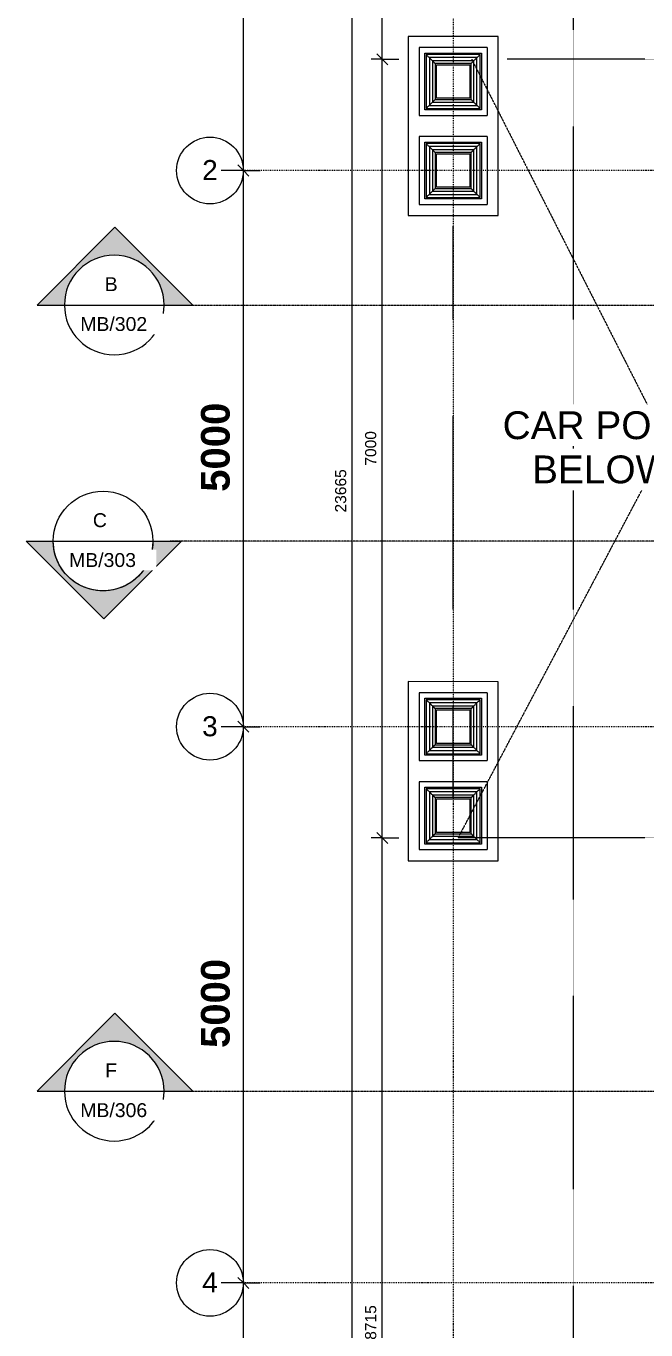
# Model space of a CAD drawing. Header units: millimetres. Extents: x -20313 to 13390, y -15775 to 12805.
# Drawn here: x -20313 to -14737, y -9214 to 2507 of the extents above; entities that cross this region are included whole.
import ezdxf

# ---------------------------------------------------------------- set-up
doc = ezdxf.new("R2010")
doc.units = ezdxf.units.MM
for name, pattern in [('Dash dot', [15.875, 6.35, -4.7625, 0, -4.7625]), ('Hidden', [3, 2, -1]), ('TD_Level Line', [8, 4, -2, 0, -2])]:
    doc.linetypes.add(name, pattern=pattern)
for name, color, linetype, lineweight in [('A-ANNO-DIMS', 211, 'Continuous', 9), ('A-ANNO-DIMS-100', 211, 'Continuous', 9), ('A-COLS', 52, 'Continuous', 5), ('A-DETL-HDLN', 90, 'Hidden', 5), ('A-DETL-MBND', 5, 'Continuous', 5), ('G-ANNO-SYMB', 111, 'Continuous', 9), ('G-ANNO-TEXT', 231, 'Continuous', 9), ('S-GRID', 1, 'Continuous', 9), ('S-GRID-IDEN', 1, 'Continuous', 9)]:
    doc.layers.add(name, color=color, linetype=linetype, lineweight=lineweight)
doc.styles.add('Arial', font='arial.ttf', dxfattribs={"height": 125})
doc.styles.add('Arial_1', font='arial.ttf', dxfattribs={"height": 180})
doc.styles.add('Arial_2', font='arial.ttf', dxfattribs={"height": 250})
doc.styles.add('Arial_3', font='arial.ttf', dxfattribs={"height": 100})
doc.styles.add('Arial_B', font='arialbd.ttf', dxfattribs={"height": 257.936508})
doc.dimstyles.new('Arial_1_0', dxfattribs={"dimscale": 304.8, "dimtxt": 102.02594, "dimasz": 0.328084, "dimexe": 0.328084, "dimexo": 0.0625, "dimgap": 0.082021, "dimtad": 1, "dimdec": 0, "dimzin": 0, "dimdsep": 46, "dimtxsty": 'Arial_3', "dimblk1": 'OBLIQUE', "dimblk2": 'OBLIQUE', "dimsah": 1, "dimcen": 0.09, "dimdle": 0.328084, "dimazin": 0, "dimtfac": 1, "dimtdec": 4, "dimtix": 1, "dimtmove": 0, "dimatfit": 3, "dimfxl": 0.492126, "dimfxlon": 1, "dimtvp": 1, "dimtolj": 1, "dimtzin": 0, "dimarcsym": 2})
doc.dimstyles.new('Arial_2_5', dxfattribs={"dimscale": 304.8, "dimtxt": 255.06485, "dimasz": 0.328084, "dimexe": 0.656168, "dimexo": 0.0625, "dimgap": 0.164042, "dimtad": 1, "dimdec": 0, "dimzin": 0, "dimdsep": 46, "dimtxsty": 'Arial_B', "dimblk1": 'OBLIQUE', "dimblk2": 'OBLIQUE', "dimsah": 1, "dimcen": 0.09, "dimdle": 0.328084, "dimazin": 0, "dimtfac": 1, "dimtdec": 4, "dimtix": 1, "dimtmove": 0, "dimatfit": 3, "dimfxl": 0.492126, "dimfxlon": 1, "dimtvp": 1, "dimtolj": 1, "dimtzin": 0, "dimarcsym": 2})

# ---------------------------------------------------------------- blocks, each defined once
blk = doc.blocks.new('Columns_Pedestal_Doric - 600x400mm-1243400-01_First floor')
at = {"layer": 'A-DETL-MBND'}
for p, q in [((297, 305), (-313, 305)), ((-313, 305), (-313, -305)), ((297, -305), (297, 305)), ((297, -305), (-313, -305))]:
    blk.add_line(p, q, dxfattribs=at)
blk = doc.blocks.new('Columns 1 - Columns 1-1155221-01_First floor')
at = {"layer": 'A-DETL-MBND'}
for p, q in [((1858, 16946), (249, 16893)), ((249, 16893), (275, 16084)), ((1884, 16137), (1858, 16946)), ((-3939, 16756), (-5548, 16703)), ((-5548, 16703), (-5522, 15893)), ((-3913, 15946), (-3939, 16756)), ((275, 16084), (1884, 16137)), ((-5522, 15893), (-3913, 15946))]:
    blk.add_line(p, q, dxfattribs=at)
blk = doc.blocks.new('Columns_Pedestal_Doric - 600x400mm 2-1243419-01_First floor')
at = {"layer": 'A-COLS'}
for p, q in [((-263, -255), (-263, 255)), ((-263, 255), (247, 255)), ((-251, 242), (-251, -242)), ((234, 242), (-251, 242)), ((234, -242), (234, 242)), ((247, 255), (247, -255)), ((-223, 214), (-223, -214)), ((206, 214), (-223, 214)), ((-193, 185), (-193, -185)), ((177, 185), (-193, 185)), ((-171, 162), (-171, -163)), ((154, 162), (-171, 162)), ((154, -163), (154, 162)), ((177, -185), (177, 185)), ((206, -214), (206, 214)), ((-223, -214), (206, -214)), ((-193, -185), (177, -185)), ((-171, -163), (154, -163)), ((247, -255), (-263, -255)), ((-251, -242), (234, -242))]:
    blk.add_line(p, q, dxfattribs=at)
at = {"layer": 'A-COLS', "lineweight": 9}
for p, q in [((-158, 150), (142, 150)), ((-158, -150), (-158, 150)), ((142, 150), (142, -150)), ((142, -150), (-158, -150))]:
    blk.add_line(p, q, dxfattribs=at)
at = {"layer": 'A-COLS'}
for points in [[(-251, 242), (-248, 239), (-242, 234), (-234, 226), (-227, 219), (-224, 216), (-223, 214)], [(234, 242), (231, 239), (225, 234), (217, 226), (211, 219), (207, 216), (206, 214)], [(-251, -242), (-248, -239), (-242, -234), (-234, -226), (-227, -219), (-224, -216), (-223, -214)], [(206, -214), (207, -216), (211, -219), (217, -226), (225, -234), (231, -239), (234, -242)]]:
    blk.add_open_spline(points, degree=3, dxfattribs=at)
for points, knots in [([(-223, 214), (-222, 214), (-220, 212), (-217, 208), (-213, 204), (-208, 200), (-202, 194), (-196, 188), (-193, 185)], [-1, -1, -1, -1, -0.8, -0.6, -0.5, -0.4, -0.2, 0, 0, 0, 0]), ([(-193, 185), (-191, 183), (-188, 180), (-185, 176), (-183, 174), (-181, 172), (-179, 171), (-178, 169), (-176, 168), (-175, 167), (-174, 165), (-173, 164), (-171, 163), (-171, 162), (-171, 162)], [-1, -1, -1, -1, -0.833333, -0.75, -0.666667, -0.625, -0.583333, -0.5, -0.458333, -0.416667, -0.333333, -0.25, -0.166667, 0, 0, 0, 0]), ([(177, 185), (175, 183), (172, 180), (168, 176), (166, 174), (164, 172), (162, 171), (161, 169), (160, 168), (158, 167), (157, 165), (156, 164), (155, 163), (154, 162), (154, 162)], [-1, -1, -1, -1, -0.833333, -0.75, -0.666667, -0.625, -0.583333, -0.5, -0.458333, -0.416667, -0.333333, -0.25, -0.166667, 0, 0, 0, 0]), ([(206, 214), (205, 214), (204, 212), (200, 208), (196, 204), (192, 200), (185, 194), (180, 188), (177, 185)], [-1, -1, -1, -1, -0.8, -0.6, -0.5, -0.4, -0.2, 0, 0, 0, 0]), ([(-223, -214), (-222, -214), (-220, -212), (-217, -208), (-213, -204), (-208, -200), (-202, -194), (-196, -188), (-193, -185)], [-1, -1, -1, -1, -0.8, -0.6, -0.5, -0.4, -0.2, 0, 0, 0, 0]), ([(-193, -185), (-191, -183), (-188, -180), (-185, -176), (-183, -174), (-181, -172), (-179, -171), (-178, -169), (-176, -168), (-175, -167), (-174, -165), (-173, -164), (-171, -163), (-171, -163), (-171, -163)], [-1, -1, -1, -1, -0.833333, -0.75, -0.666667, -0.625, -0.583333, -0.5, -0.458333, -0.416667, -0.333333, -0.25, -0.166667, 0, 0, 0, 0]), ([(154, -163), (154, -163), (155, -163), (156, -164), (157, -165), (158, -167), (160, -168), (161, -169), (163, -171), (165, -173), (167, -175), (168, -177), (172, -180), (175, -183), (177, -185)], [0, 0, 0, 0, 0.166667, 0.25, 0.333333, 0.416667, 0.458333, 0.5, 0.583333, 0.666667, 0.708333, 0.75, 0.833333, 1, 1, 1, 1]), ([(177, -185), (180, -188), (185, -194), (192, -200), (196, -204), (200, -208), (204, -212), (205, -214), (206, -214)], [0, 0, 0, 0, 0.2, 0.4, 0.5, 0.6, 0.8, 1, 1, 1, 1])]:
    blk.add_open_spline(points, degree=3, knots=knots, dxfattribs=at)
blk = doc.blocks.new('Grid - _-182767-01_First floor')
at = {"layer": 'S-GRID-IDEN'}
blk.add_circle((0, 0), 3, dxfattribs=at)
blk = doc.blocks.new('Section - _-1243848-01_First floor')
at = {"layer": 'G-ANNO-SYMB'}
h = blk.add_hatch(color=256, dxfattribs=at)
edge = h.paths.add_edge_path()
edge.add_line((-12.93, 0), (-5.93, 7))
edge.add_line((-5.93, 7), (1.07, 0))
edge.add_line((1.07, 0), (-1.52, 0))
edge.add_arc((-6, 0), 4.48, 0, 180)
edge.add_line((-10.48, 0), (-12.93, 0))
for p, q in [((-5.93, 7), (-12.93, 0)), ((1.07, 0), (-5.93, 7)), ((-12.93, 0), (-10.48, 0)), ((-1.52, 0), (1.07, 0))]:
    blk.add_line(p, q, dxfattribs=at)
for start, end in [(360, 180), (0, 180), (180, 360)]:
    blk.add_arc((-6, 0), 4.48, start, end, dxfattribs=at)
blk = doc.blocks.new('DIMBLOCK1-01_First floor')
at = {"layer": 'A-ANNO-DIMS-100', "transparency": 16777216}
for p, q in [((-18358, -8792), (-18408, -8742)), ((-18358, -8792), (-18558, -8792)), ((-18358, -12892), (-18358, -8792)), ((-18358, -8792), (-18308, -8842)), ((-18358, -8792), (-18208, -8792)), ((-18358, -12792), (-18408, -12742)), ((-18358, -12792), (-18558, -12792)), ((-18358, -12792), (-18308, -12842)), ((-18358, -12792), (-18208, -12792))]:
    blk.add_line(p, q, dxfattribs=at)
at = {"layer": 'A-ANNO-DIMS-100', "color": 0, "transparency": 16777216, "insert": (-18739, -11180), "char_height": 257.9, "width": 932.81, "attachment_point": 1, "rotation": 90, "line_spacing_factor": 0.941778, "style": 'Arial_B'}
blk.add_mtext('4000', dxfattribs=at)
blk = doc.blocks.new('_Oblique')
at = {"color": 0, "linetype": 'ByBlock', "lineweight": -2}
blk.add_line((-0.5, -0.5), (0.5, 0.5), dxfattribs=at)
blk = doc.blocks.new('DIMBLOCK2-01_First floor')
at = {"layer": 'A-ANNO-DIMS-100', "transparency": 16777216}
for p, q in [((-18358, -3792), (-18408, -3742)), ((-18358, -3792), (-18558, -3792)), ((-18358, -8792), (-18358, -3792)), ((-18358, -3792), (-18308, -3842)), ((-18358, -3792), (-18208, -3792)), ((-18358, -8792), (-18408, -8742)), ((-18358, -8792), (-18558, -8792)), ((-18358, -8792), (-18308, -8842)), ((-18358, -8792), (-18208, -8792))]:
    blk.add_line(p, q, dxfattribs=at)
at = {"layer": 'A-ANNO-DIMS-100', "color": 0, "transparency": 16777216, "insert": (-18739, -6680), "char_height": 257.9, "width": 932.81, "attachment_point": 1, "rotation": 90, "line_spacing_factor": 0.941778, "style": 'Arial_B'}
blk.add_mtext('5000', dxfattribs=at)
blk = doc.blocks.new('DIMBLOCK3-01_First floor')
at = {"layer": 'A-ANNO-DIMS-100', "transparency": 16777216}
for p, q in [((-18358, 1208), (-18558, 1208)), ((-18358, 1208), (-18408, 1258)), ((-18358, -3792), (-18358, 1208)), ((-18358, 1208), (-18308, 1158)), ((-18358, 1208), (-18208, 1208)), ((-18358, -3792), (-18408, -3742)), ((-18358, -3792), (-18558, -3792)), ((-18358, -3792), (-18308, -3842)), ((-18358, -3792), (-18208, -3792))]:
    blk.add_line(p, q, dxfattribs=at)
at = {"layer": 'A-ANNO-DIMS-100', "color": 0, "transparency": 16777216, "insert": (-18739, -1680), "char_height": 257.9, "width": 932.81, "attachment_point": 1, "rotation": 90, "line_spacing_factor": 0.941778, "style": 'Arial_B'}
blk.add_mtext('5000', dxfattribs=at)
blk = doc.blocks.new('DIMBLOCK4-01_First floor')
at = {"layer": 'A-ANNO-DIMS-100', "transparency": 16777216}
for p, q in [((-18358, 6208), (-18408, 6258)), ((-18358, 1208), (-18358, 6308)), ((-18358, 6208), (-18558, 6208)), ((-18358, 6208), (-18308, 6158)), ((-18358, 6208), (-18208, 6208)), ((-18358, 1208), (-18558, 1208)), ((-18358, 1208), (-18408, 1258)), ((-18358, 1208), (-18308, 1158)), ((-18358, 1208), (-18208, 1208))]:
    blk.add_line(p, q, dxfattribs=at)
at = {"layer": 'A-ANNO-DIMS-100', "color": 0, "transparency": 16777216, "insert": (-18739, 3320), "char_height": 257.9, "width": 932.81, "attachment_point": 1, "rotation": 90, "line_spacing_factor": 0.941778, "style": 'Arial_B'}
blk.add_mtext('5000', dxfattribs=at)
blk = doc.blocks.new('DIMBLOCK21-01_First floor')
at = {"layer": 'A-ANNO-DIMS-100', "transparency": 16777216}
for p, q in [((-17108, -4792), (-17208, -4792)), ((-17108, -4792), (-17158, -4742)), ((-17108, -13607), (-17108, -4792)), ((-17108, -4792), (-17058, -4842)), ((-17108, -4792), (-16958, -4792)), ((-17108, -13507), (-17158, -13457)), ((-17108, -13507), (-17208, -13507)), ((-17108, -13507), (-17058, -13557)), ((-17108, -13507), (-16958, -13507))]:
    blk.add_line(p, q, dxfattribs=at)
at = {"layer": 'A-ANNO-DIMS-100', "color": 0, "transparency": 16777216, "insert": (-17263, -9303), "char_height": 100, "width": 369.18, "attachment_point": 1, "rotation": 90, "line_spacing_factor": 0.941778, "style": 'Arial_3'}
blk.add_mtext('8715', dxfattribs=at)
blk = doc.blocks.new('DIMBLOCK22-01_First floor')
at = {"layer": 'A-ANNO-DIMS-100', "transparency": 16777216}
for p, q in [((-17108, 2208), (-17158, 2258)), ((-17108, 2208), (-17208, 2208)), ((-17108, -4792), (-17108, 2208)), ((-17108, 2208), (-17058, 2158)), ((-17108, 2208), (-16958, 2208)), ((-17108, -4792), (-17208, -4792)), ((-17108, -4792), (-17158, -4742)), ((-17108, -4792), (-17058, -4842)), ((-17108, -4792), (-16958, -4792))]:
    blk.add_line(p, q, dxfattribs=at)
at = {"layer": 'A-ANNO-DIMS-100', "color": 0, "transparency": 16777216, "insert": (-17263, -1445), "char_height": 100, "width": 369.18, "attachment_point": 1, "rotation": 90, "line_spacing_factor": 0.941778, "style": 'Arial_3'}
blk.add_mtext('7000', dxfattribs=at)
blk = doc.blocks.new('DIMBLOCK23-01_First floor')
at = {"layer": 'A-ANNO-DIMS-100', "transparency": 16777216}
for p, q in [((-17108, 6323), (-17158, 6373)), ((-17108, 6323), (-17208, 6323)), ((-17108, 2208), (-17108, 6323)), ((-17108, 6323), (-17058, 6273)), ((-17108, 6323), (-16958, 6323)), ((-17108, 2208), (-17158, 2258)), ((-17108, 2208), (-17208, 2208)), ((-17108, 2208), (-17058, 2158)), ((-17108, 2208), (-16958, 2208))]:
    blk.add_line(p, q, dxfattribs=at)
at = {"layer": 'A-ANNO-DIMS-100', "color": 0, "transparency": 16777216, "insert": (-17263, 4112), "char_height": 100, "width": 369.18, "attachment_point": 1, "rotation": 90, "line_spacing_factor": 0.941778, "style": 'Arial_3'}
blk.add_mtext('4115', dxfattribs=at)
blk = doc.blocks.new('DIMBLOCK25-01_First floor')
at = {"layer": 'A-ANNO-DIMS-100', "transparency": 16777216}
for p, q in [((-17378, 10158), (-17428, 10208)), ((-17378, -13607), (-17378, 10258)), ((-17378, 10158), (-17478, 10158)), ((-17378, 10158), (-17328, 10108)), ((-17378, 10158), (-17228, 10158)), ((-17378, -13507), (-17428, -13457)), ((-17378, -13507), (-17478, -13507)), ((-17378, -13507), (-17328, -13557)), ((-17378, -13507), (-17228, -13507))]:
    blk.add_line(p, q, dxfattribs=at)
at = {"layer": 'A-ANNO-DIMS-100', "color": 0, "transparency": 16777216, "insert": (-17533, -1866), "char_height": 100, "width": 461.47, "attachment_point": 1, "rotation": 90, "line_spacing_factor": 0.941778, "style": 'Arial_3'}
blk.add_mtext('23665', dxfattribs=at)

msp = doc.modelspace()

# ---------------------------------------------------------------- linework, layer by layer
at = {"layer": 'A-DETL-HDLN'}
for p, q in [((-15387.5, -12791.5), (-15387.5, 6208.5)), ((-16425.8, -4791.5), (-12726.2, 2208.5)), ((-16303.4, 2208.5), (-12743.5, -4791.5)), ((-12586, 2208.5), (-15986, 2208.5)), ((-16471, -4421.5), (-16471, 708.5)), ((-12601, -4791.5), (-16425.8, -4791.5))]:
    msp.add_line(p, q, dxfattribs=at)
at = {"layer": 'G-ANNO-SYMB'}
for p, q in [((-19967.7, -0.9), (-19071.7, -0.9)), ((-20068.2, -2122.7), (-19172.2, -2122.7)), ((-19967.7, -7068.1), (-19071.7, -7068.1))]:
    msp.add_line(p, q, dxfattribs=at)
at = {"layer": 'G-ANNO-SYMB', "linetype": 'TD_Level Line', "lineweight": 18}
for p, q in [((-18919.7, -0.9), (10869.3, -0.9)), ((10869.3, -2122.7), (-19020.2, -2122.7)), ((-18919.7, -7068.1), (10398.9, -7068.1))]:
    msp.add_line(p, q, dxfattribs=at)
at = {"layer": 'S-GRID', "linetype": 'Dash dot', "lineweight": 18}
for p, q in [((-16471, 9010.6), (-16471, -11991.6)), ((-15858.2, 1208.5), (-18358.2, 1208.5)), ((8007.6, 1208.5), (-15858.2, 1208.5)), ((-15858.2, -3791.5), (-18358.2, -3791.5)), ((8007.6, -3791.5), (-15858.2, -3791.5)), ((-15858.2, -8791.5), (-18358.2, -8791.5)), ((8007.6, -8791.5), (-15858.2, -8791.5))]:
    msp.add_line(p, q, dxfattribs=at)

# ---------------------------------------------------------------- block references
at = {"layer": 'A-COLS', "rotation": 90.00000000000024}
for p in [(-16471, 2016.8), (-16471, 1216.8), (-16471, -3783.2), (-16471, -4583.2)]:
    msp.add_blockref('Columns_Pedestal_Doric - 600x400mm 2-1243419-01_First floor', p, dxfattribs=at)
at = {"layer": 'A-DETL-MBND'}
for name, p, rotation in [('Columns 1 - Columns 1-1155221-01_First floor', (0, 0), 88.11700695989701), ('Columns_Pedestal_Doric - 600x400mm-1243400-01_First floor', (-16471, 2016.8), 90.00000000000024), ('Columns_Pedestal_Doric - 600x400mm-1243400-01_First floor', (-16471, 1216.8), 90.00000000000024), ('Columns_Pedestal_Doric - 600x400mm-1243400-01_First floor', (-16471, -3783.2), 90.00000000000024), ('Columns_Pedestal_Doric - 600x400mm-1243400-01_First floor', (-16471, -4583.2), 90.00000000000024)]:
    msp.add_blockref(name, p, dxfattribs=dict(at, rotation=rotation))
at = {"layer": 'G-ANNO-SYMB', "xscale": 99.99999999999994, "yscale": 99.99999999999994, "zscale": 99.99999999999994}
for p in [(-18919.7, -0.9), (-18919.7, -7068.1)]:
    msp.add_blockref('Section - _-1243848-01_First floor', p, dxfattribs=at)
at = {"layer": 'G-ANNO-SYMB', "extrusion": (0, 0, -1), "xscale": 99.99999999999993, "yscale": 99.99999999999993, "zscale": 99.99999999999993, "rotation": 180}
msp.add_blockref('Section - _-1243848-01_First floor', (19020.2, -2122.7), dxfattribs=at)
at = {"layer": 'S-GRID-IDEN', "xscale": 99.99999999999994, "yscale": 99.99999999999994, "zscale": 99.99999999999994, "rotation": 90}
for p in [(-18658.2, 1208.5), (-18658.2, -3791.5), (-18658.2, -8791.5)]:
    msp.add_blockref('Grid - _-182767-01_First floor', p, dxfattribs=at)

# ---------------------------------------------------------------- dimensions: what is measured, and where the dimension line sits
at = {"layer": 'A-ANNO-DIMS'}
for base, p1, p2, override, picture, middle in [((-17378, 10158.5), (-17228, -13506.5), (-17228, 10158.5), {"dimpost": '<>', "dimfxl": 23665}, 'DIMBLOCK25-01_First floor', (-17454.1, -1674)), ((-17108.2, 6323.5), (-16958.2, 2208.5), (-16958.2, 6323.5), {"dimpost": '<>', "dimfxl": 4115}, 'DIMBLOCK23-01_First floor', (-17184.3, 4266)), ((-17108.2, 2208.5), (-16958.2, -4791.5), (-16958.2, 2208.5), {"dimpost": '<>', "dimfxl": 7000}, 'DIMBLOCK22-01_First floor', (-17184.3, -1291.5)), ((-17108.2, -4791.5), (-16958.2, -13506.5), (-16958.2, -4791.5), {"dimpost": '<>', "dimfxl": 8715}, 'DIMBLOCK21-01_First floor', (-17184.3, -9149))]:
    dim = msp.add_linear_dim(base=base, p1=p1, p2=p2, angle=90, dimstyle='Arial_1_0', override=override, dxfattribs=at)
    dim.commit()
    dim.dimension.update_dxf_attribs({"geometry": picture, "text_midpoint": middle})

# ---------------------------------------------------------------- next in the draw order: texts
at = {"layer": 'G-ANNO-SYMB', "char_height": 125, "attachment_point": 1, "style": 'Arial', "bg_fill": 3, "box_fill_scale": 1.25, "bg_fill_color": 256, "bg_fill_true_color": 13158600, "bg_fill_transparency": 0}
for s, insert, width in [('B', (-19604.9, 249.3), 144.304), ('MB/302', (-19825.1, -109), 753.586), ('C', (-19711.8, -1872.5), 160.337), ('MB/303', (-19925.6, -2230.8), 753.586), ('F', (-19601.4, -6817.9), 136.287), ('MB/306', (-19825.1, -7176.2), 753.586)]:
    msp.add_mtext(s, dxfattribs=dict(at, insert=insert, width=width))
at = {"layer": 'G-ANNO-TEXT', "color": 7, "insert": (-16025.6, -956.5), "char_height": 250, "width": 2292.826, "attachment_point": 1, "style": 'Arial_2', "bg_fill": 3, "box_fill_scale": 1.25, "bg_fill_color": 256, "bg_fill_true_color": 13158600, "bg_fill_transparency": 0}
msp.add_mtext('CAR PORT ', dxfattribs=at)
at = {"layer": 'S-GRID-IDEN', "char_height": 180, "width": 168.354, "attachment_point": 1, "style": 'Arial_1', "bg_fill": 3, "box_fill_scale": 1.25, "bg_fill_color": 256, "bg_fill_true_color": 13158600, "bg_fill_transparency": 0}
for s, insert in [('2', (-18728.6, 1302.5)), ('3', (-18728.6, -3697.5)), ('4', (-18728.6, -8697.5))]:
    msp.add_mtext(s, dxfattribs=dict(at, insert=insert))

# ---------------------------------------------------------------- next in the draw order: texts
at = {"layer": 'G-ANNO-TEXT', "color": 7, "insert": (-15761, -1353.4), "char_height": 250, "width": 1539.24, "attachment_point": 1, "style": 'Arial_2', "bg_fill": 3, "box_fill_scale": 1.25, "bg_fill_color": 256, "bg_fill_true_color": 13158600, "bg_fill_transparency": 0}
msp.add_mtext('BELOW', dxfattribs=at)

# ---------------------------------------------------------------- next in the draw order: dimensions: what is measured, and where the dimension line sits
at = {"layer": 'A-ANNO-DIMS'}
for base, p1, p2, override, picture, middle in [((-18358.2, 6208.5), (-18208.2, 1208.5), (-18208.2, 6208.5), {"dimpost": '<>', "dimfxl": 5000}, 'DIMBLOCK4-01_First floor', (-18539.9, 3708.5)), ((-18358.2, 1208.5), (-18208.2, -3791.5), (-18208.2, 1208.5), {"dimpost": '<>', "dimfxl": 5000}, 'DIMBLOCK3-01_First floor', (-18539.9, -1291.5)), ((-18358.2, -3791.5), (-18208.2, -8791.5), (-18208.2, -3791.5), {"dimpost": '<>', "dimfxl": 5000}, 'DIMBLOCK2-01_First floor', (-18539.9, -6291.5)), ((-18358.2, -8791.5), (-18208.2, -12791.5), (-18208.2, -8791.5), {"dimpost": '<>', "dimfxl": 4000}, 'DIMBLOCK1-01_First floor', (-18539.9, -10791.5))]:
    dim = msp.add_linear_dim(base=base, p1=p1, p2=p2, angle=90, dimstyle='Arial_2_5', override=override, dxfattribs=at)
    dim.commit()
    dim.dimension.update_dxf_attribs({"geometry": picture, "text_midpoint": middle})

doc.saveas('drawing.dxf')
